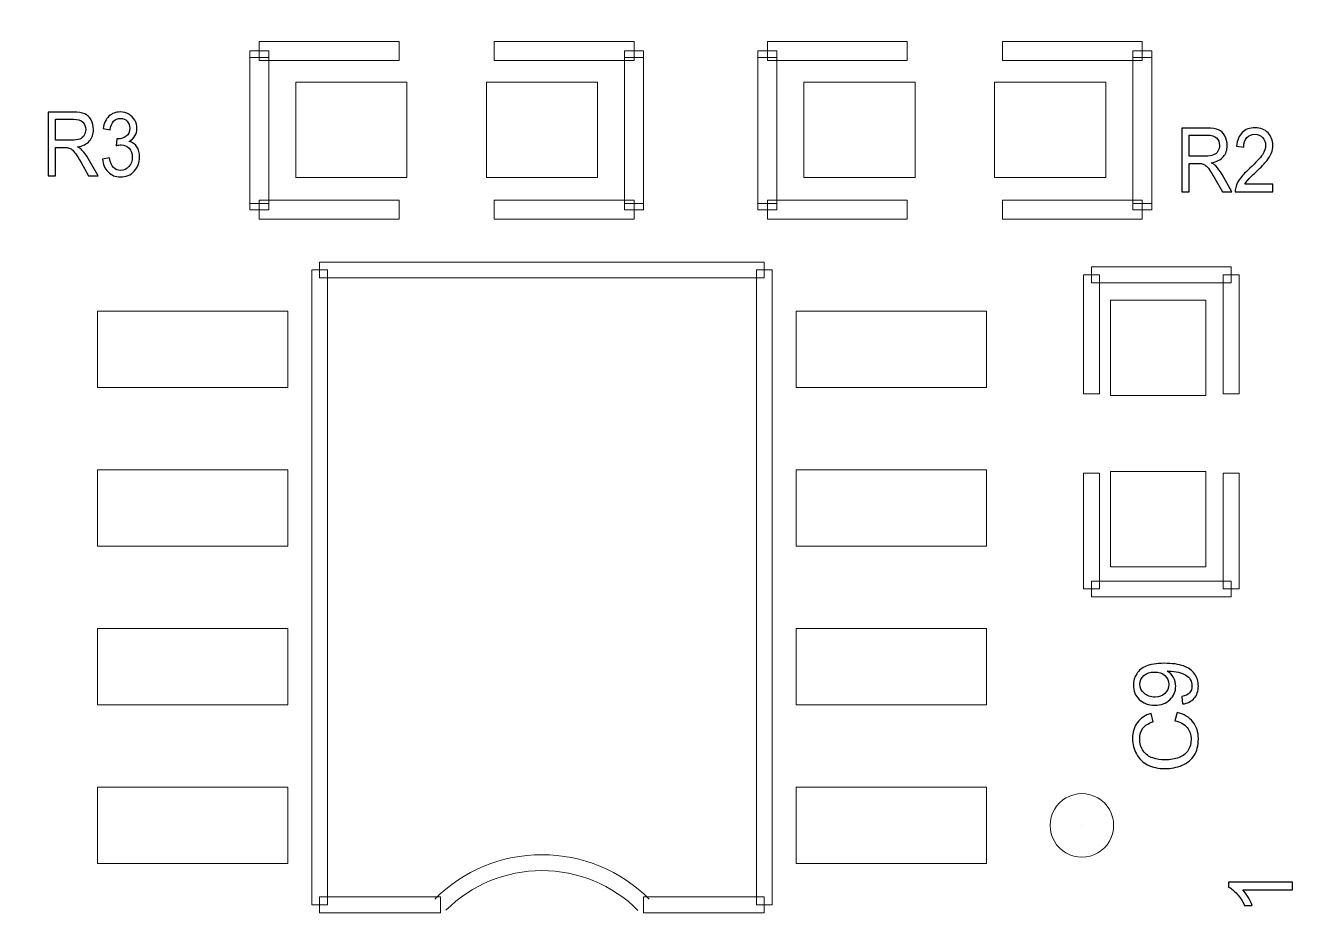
# Model space of a CAD drawing. Header units: millimetres. Extents: x -69 to 39, y -9 to 54.
# Drawn here: x -41.01 to -30.71, y 34.04 to 41.16 of the extents above; entities that cross this region are included whole.
import ezdxf

# ---------------------------------------------------------------- set-up
doc = ezdxf.new("R2010")
doc.units = ezdxf.units.MM
doc.header["$MEASUREMENT"] = 0
for name, color, linetype in [('BG_OUTLINE', 7, 'Continuous'), ('PG_SILKSCREEN_TOP', 7, 'Continuous'), ('PIN_TOP', 7, 'Continuous'), ('RD_SILKSCREEN_TOP', 7, 'Continuous')]:
    doc.layers.add(name, color=color, linetype=linetype)

msp = doc.modelspace()

# ---------------------------------------------------------------- linework, layer by layer
at = {"layer": 'BG_OUTLINE', "color": 176, "lineweight": 9}
msp.add_open_spline([(22.1252, -9.4051), (22.1252, -9.4051), (-56.3279, -9.4051), (-56.3279, -9.4051), (-56.3279, -9.4051), (-56.3279, -9.4051), (-56.3279, 41.6488), (-56.3279, 41.6488), (-56.3279, 41.6488), (-56.3279, 41.6488), (22.3259, 41.6488), (22.3259, 41.6488), (22.3259, 41.6488), (22.9318, 41.6492), (23.513, 41.4088), (23.9418, 40.9807), (23.9418, 40.9807), (24.3705, 40.5525), (24.6115, 39.9687), (24.6119, 39.3628), (24.6119, 39.3628), (24.6119, 39.3628), (24.6119, -7.1191), (24.6119, -7.1191), (24.6119, -7.1191), (24.6123, -7.725), (24.372, -8.3063), (23.9438, -8.735), (23.9438, -8.735), (23.5156, -9.1637), (22.9318, -9.4047), (22.3259, -9.4051), (22.3259, -9.4051), (22.3259, -9.4051), (22.1252, -9.4051), (22.1252, -9.4051)], degree=3, knots=[0, 0, 0, 0, 0.1111111, 0.1111111, 0.1111111, 0.1111111, 0.2222222, 0.2222222, 0.2222222, 0.2222222, 0.3333333, 0.3333333, 0.3333333, 0.3333333, 0.4444444, 0.4444444, 0.4444444, 0.4444444, 0.5555556, 0.5555556, 0.5555556, 0.5555556, 0.6666667, 0.6666667, 0.6666667, 0.6666667, 0.7777778, 0.7777778, 0.7777778, 0.7777778, 0.8888889, 0.8888889, 0.8888889, 0.8888889, 1, 1, 1, 1], dxfattribs=at)
at = {"layer": 'PG_SILKSCREEN_TOP', "lineweight": 9}
for points, knots in [([(-39.142, 40.8842), (-39.142, 40.8842), (-39.142, 41.0366), (-39.142, 41.0366), (-39.142, 41.0366), (-39.142, 41.0366), (-38.0244, 41.0366), (-38.0244, 41.0366), (-38.0244, 41.0366), (-38.0244, 41.0366), (-38.0244, 40.8842), (-38.0244, 40.8842), (-38.0244, 40.8842), (-38.0244, 40.8842), (-39.142, 40.8842), (-39.142, 40.8842)], [0, 0, 0, 0, 0.25, 0.25, 0.25, 0.25, 0.5, 0.5, 0.5, 0.5, 0.75, 0.75, 0.75, 0.75, 1, 1, 1, 1]), ([(-36.1448, 41.0366), (-36.1448, 41.0366), (-36.1448, 40.8842), (-36.1448, 40.8842), (-36.1448, 40.8842), (-36.1448, 40.8842), (-37.2624, 40.8842), (-37.2624, 40.8842), (-37.2624, 40.8842), (-37.2624, 40.8842), (-37.2624, 41.0366), (-37.2624, 41.0366), (-37.2624, 41.0366), (-37.2624, 41.0366), (-36.1448, 41.0366), (-36.1448, 41.0366)], [0, 0, 0, 0, 0.25, 0.25, 0.25, 0.25, 0.5, 0.5, 0.5, 0.5, 0.75, 0.75, 0.75, 0.75, 1, 1, 1, 1]), ([(-35.078, 40.8842), (-35.078, 40.8842), (-35.078, 41.0366), (-35.078, 41.0366), (-35.078, 41.0366), (-35.078, 41.0366), (-33.9604, 41.0366), (-33.9604, 41.0366), (-33.9604, 41.0366), (-33.9604, 41.0366), (-33.9604, 40.8842), (-33.9604, 40.8842), (-33.9604, 40.8842), (-33.9604, 40.8842), (-35.078, 40.8842), (-35.078, 40.8842)], [0, 0, 0, 0, 0.25, 0.25, 0.25, 0.25, 0.5, 0.5, 0.5, 0.5, 0.75, 0.75, 0.75, 0.75, 1, 1, 1, 1]), ([(-32.0808, 41.0366), (-32.0808, 41.0366), (-32.0808, 40.8842), (-32.0808, 40.8842), (-32.0808, 40.8842), (-32.0808, 40.8842), (-33.1984, 40.8842), (-33.1984, 40.8842), (-33.1984, 40.8842), (-33.1984, 40.8842), (-33.1984, 41.0366), (-33.1984, 41.0366), (-33.1984, 41.0366), (-33.1984, 41.0366), (-32.0808, 41.0366), (-32.0808, 41.0366)], [0, 0, 0, 0, 0.25, 0.25, 0.25, 0.25, 0.5, 0.5, 0.5, 0.5, 0.75, 0.75, 0.75, 0.75, 1, 1, 1, 1]), ([(-39.0658, 40.9096), (-39.0658, 40.9096), (-39.2182, 40.9096), (-39.2182, 40.9096), (-39.2182, 40.9096), (-39.2182, 40.9096), (-39.2182, 40.9604), (-39.2182, 40.9604), (-39.2182, 40.9604), (-39.2182, 40.9604), (-39.0658, 40.9604), (-39.0658, 40.9604), (-39.0658, 40.9604), (-39.0658, 40.9604), (-39.0658, 40.9096), (-39.0658, 40.9096)], [0, 0, 0, 0, 0.25, 0.25, 0.25, 0.25, 0.5, 0.5, 0.5, 0.5, 0.75, 0.75, 0.75, 0.75, 1, 1, 1, 1]), ([(-39.0658, 39.7412), (-39.0658, 39.7412), (-39.2182, 39.7412), (-39.2182, 39.7412), (-39.2182, 39.7412), (-39.2182, 39.7412), (-39.2182, 40.9096), (-39.2182, 40.9096), (-39.2182, 40.9096), (-39.2182, 40.9096), (-39.0658, 40.9096), (-39.0658, 40.9096), (-39.0658, 40.9096), (-39.0658, 40.9096), (-39.0658, 39.7412), (-39.0658, 39.7412)], [0, 0, 0, 0, 0.25, 0.25, 0.25, 0.25, 0.5, 0.5, 0.5, 0.5, 0.75, 0.75, 0.75, 0.75, 1, 1, 1, 1]), ([(-36.0686, 40.9096), (-36.0686, 40.9096), (-36.221, 40.9096), (-36.221, 40.9096), (-36.221, 40.9096), (-36.221, 40.9096), (-36.221, 40.9604), (-36.221, 40.9604), (-36.221, 40.9604), (-36.221, 40.9604), (-36.0686, 40.9604), (-36.0686, 40.9604), (-36.0686, 40.9604), (-36.0686, 40.9604), (-36.0686, 40.9096), (-36.0686, 40.9096)], [0, 0, 0, 0, 0.25, 0.25, 0.25, 0.25, 0.5, 0.5, 0.5, 0.5, 0.75, 0.75, 0.75, 0.75, 1, 1, 1, 1]), ([(-36.0686, 39.7412), (-36.0686, 39.7412), (-36.221, 39.7412), (-36.221, 39.7412), (-36.221, 39.7412), (-36.221, 39.7412), (-36.221, 40.9096), (-36.221, 40.9096), (-36.221, 40.9096), (-36.221, 40.9096), (-36.0686, 40.9096), (-36.0686, 40.9096), (-36.0686, 40.9096), (-36.0686, 40.9096), (-36.0686, 39.7412), (-36.0686, 39.7412)], [0, 0, 0, 0, 0.25, 0.25, 0.25, 0.25, 0.5, 0.5, 0.5, 0.5, 0.75, 0.75, 0.75, 0.75, 1, 1, 1, 1]), ([(-35.0018, 40.9096), (-35.0018, 40.9096), (-35.1542, 40.9096), (-35.1542, 40.9096), (-35.1542, 40.9096), (-35.1542, 40.9096), (-35.1542, 40.9604), (-35.1542, 40.9604), (-35.1542, 40.9604), (-35.1542, 40.9604), (-35.0018, 40.9604), (-35.0018, 40.9604), (-35.0018, 40.9604), (-35.0018, 40.9604), (-35.0018, 40.9096), (-35.0018, 40.9096)], [0, 0, 0, 0, 0.25, 0.25, 0.25, 0.25, 0.5, 0.5, 0.5, 0.5, 0.75, 0.75, 0.75, 0.75, 1, 1, 1, 1]), ([(-35.0018, 39.7412), (-35.0018, 39.7412), (-35.1542, 39.7412), (-35.1542, 39.7412), (-35.1542, 39.7412), (-35.1542, 39.7412), (-35.1542, 40.9096), (-35.1542, 40.9096), (-35.1542, 40.9096), (-35.1542, 40.9096), (-35.0018, 40.9096), (-35.0018, 40.9096), (-35.0018, 40.9096), (-35.0018, 40.9096), (-35.0018, 39.7412), (-35.0018, 39.7412)], [0, 0, 0, 0, 0.25, 0.25, 0.25, 0.25, 0.5, 0.5, 0.5, 0.5, 0.75, 0.75, 0.75, 0.75, 1, 1, 1, 1]), ([(-32.0046, 40.9096), (-32.0046, 40.9096), (-32.157, 40.9096), (-32.157, 40.9096), (-32.157, 40.9096), (-32.157, 40.9096), (-32.157, 40.9604), (-32.157, 40.9604), (-32.157, 40.9604), (-32.157, 40.9604), (-32.0046, 40.9604), (-32.0046, 40.9604), (-32.0046, 40.9604), (-32.0046, 40.9604), (-32.0046, 40.9096), (-32.0046, 40.9096)], [0, 0, 0, 0, 0.25, 0.25, 0.25, 0.25, 0.5, 0.5, 0.5, 0.5, 0.75, 0.75, 0.75, 0.75, 1, 1, 1, 1]), ([(-32.0046, 39.7412), (-32.0046, 39.7412), (-32.157, 39.7412), (-32.157, 39.7412), (-32.157, 39.7412), (-32.157, 39.7412), (-32.157, 40.9096), (-32.157, 40.9096), (-32.157, 40.9096), (-32.157, 40.9096), (-32.0046, 40.9096), (-32.0046, 40.9096), (-32.0046, 40.9096), (-32.0046, 40.9096), (-32.0046, 39.7412), (-32.0046, 39.7412)], [0, 0, 0, 0, 0.25, 0.25, 0.25, 0.25, 0.5, 0.5, 0.5, 0.5, 0.75, 0.75, 0.75, 0.75, 1, 1, 1, 1]), ([(-38.0244, 39.7666), (-38.0244, 39.7666), (-38.0244, 39.6142), (-38.0244, 39.6142), (-38.0244, 39.6142), (-38.0244, 39.6142), (-39.142, 39.6142), (-39.142, 39.6142), (-39.142, 39.6142), (-39.142, 39.6142), (-39.142, 39.7666), (-39.142, 39.7666), (-39.142, 39.7666), (-39.142, 39.7666), (-38.0244, 39.7666), (-38.0244, 39.7666)], [0, 0, 0, 0, 0.25, 0.25, 0.25, 0.25, 0.5, 0.5, 0.5, 0.5, 0.75, 0.75, 0.75, 0.75, 1, 1, 1, 1]), ([(-37.2624, 39.6142), (-37.2624, 39.6142), (-37.2624, 39.7666), (-37.2624, 39.7666), (-37.2624, 39.7666), (-37.2624, 39.7666), (-36.1448, 39.7666), (-36.1448, 39.7666), (-36.1448, 39.7666), (-36.1448, 39.7666), (-36.1448, 39.6142), (-36.1448, 39.6142), (-36.1448, 39.6142), (-36.1448, 39.6142), (-37.2624, 39.6142), (-37.2624, 39.6142)], [0, 0, 0, 0, 0.25, 0.25, 0.25, 0.25, 0.5, 0.5, 0.5, 0.5, 0.75, 0.75, 0.75, 0.75, 1, 1, 1, 1]), ([(-33.9604, 39.7666), (-33.9604, 39.7666), (-33.9604, 39.6142), (-33.9604, 39.6142), (-33.9604, 39.6142), (-33.9604, 39.6142), (-35.078, 39.6142), (-35.078, 39.6142), (-35.078, 39.6142), (-35.078, 39.6142), (-35.078, 39.7666), (-35.078, 39.7666), (-35.078, 39.7666), (-35.078, 39.7666), (-33.9604, 39.7666), (-33.9604, 39.7666)], [0, 0, 0, 0, 0.25, 0.25, 0.25, 0.25, 0.5, 0.5, 0.5, 0.5, 0.75, 0.75, 0.75, 0.75, 1, 1, 1, 1]), ([(-33.1984, 39.6142), (-33.1984, 39.6142), (-33.1984, 39.7666), (-33.1984, 39.7666), (-33.1984, 39.7666), (-33.1984, 39.7666), (-32.0808, 39.7666), (-32.0808, 39.7666), (-32.0808, 39.7666), (-32.0808, 39.7666), (-32.0808, 39.6142), (-32.0808, 39.6142), (-32.0808, 39.6142), (-32.0808, 39.6142), (-33.1984, 39.6142), (-33.1984, 39.6142)], [0, 0, 0, 0, 0.25, 0.25, 0.25, 0.25, 0.5, 0.5, 0.5, 0.5, 0.75, 0.75, 0.75, 0.75, 1, 1, 1, 1]), ([(-39.0658, 39.6904), (-39.0658, 39.6904), (-39.2182, 39.6904), (-39.2182, 39.6904), (-39.2182, 39.6904), (-39.2182, 39.6904), (-39.2182, 39.7412), (-39.2182, 39.7412), (-39.2182, 39.7412), (-39.2182, 39.7412), (-39.0658, 39.7412), (-39.0658, 39.7412), (-39.0658, 39.7412), (-39.0658, 39.7412), (-39.0658, 39.6904), (-39.0658, 39.6904)], [0, 0, 0, 0, 0.25, 0.25, 0.25, 0.25, 0.5, 0.5, 0.5, 0.5, 0.75, 0.75, 0.75, 0.75, 1, 1, 1, 1]), ([(-36.0686, 39.6904), (-36.0686, 39.6904), (-36.221, 39.6904), (-36.221, 39.6904), (-36.221, 39.6904), (-36.221, 39.6904), (-36.221, 39.7412), (-36.221, 39.7412), (-36.221, 39.7412), (-36.221, 39.7412), (-36.0686, 39.7412), (-36.0686, 39.7412), (-36.0686, 39.7412), (-36.0686, 39.7412), (-36.0686, 39.6904), (-36.0686, 39.6904)], [0, 0, 0, 0, 0.25, 0.25, 0.25, 0.25, 0.5, 0.5, 0.5, 0.5, 0.75, 0.75, 0.75, 0.75, 1, 1, 1, 1]), ([(-35.0018, 39.6904), (-35.0018, 39.6904), (-35.1542, 39.6904), (-35.1542, 39.6904), (-35.1542, 39.6904), (-35.1542, 39.6904), (-35.1542, 39.7412), (-35.1542, 39.7412), (-35.1542, 39.7412), (-35.1542, 39.7412), (-35.0018, 39.7412), (-35.0018, 39.7412), (-35.0018, 39.7412), (-35.0018, 39.7412), (-35.0018, 39.6904), (-35.0018, 39.6904)], [0, 0, 0, 0, 0.25, 0.25, 0.25, 0.25, 0.5, 0.5, 0.5, 0.5, 0.75, 0.75, 0.75, 0.75, 1, 1, 1, 1]), ([(-32.0046, 39.6904), (-32.0046, 39.6904), (-32.157, 39.6904), (-32.157, 39.6904), (-32.157, 39.6904), (-32.157, 39.6904), (-32.157, 39.7412), (-32.157, 39.7412), (-32.157, 39.7412), (-32.157, 39.7412), (-32.0046, 39.7412), (-32.0046, 39.7412), (-32.0046, 39.7412), (-32.0046, 39.7412), (-32.0046, 39.6904), (-32.0046, 39.6904)], [0, 0, 0, 0, 0.25, 0.25, 0.25, 0.25, 0.5, 0.5, 0.5, 0.5, 0.75, 0.75, 0.75, 0.75, 1, 1, 1, 1]), ([(-38.6594, 39.1443), (-38.6594, 39.1443), (-38.6594, 39.2713), (-38.6594, 39.2713), (-38.6594, 39.2713), (-38.6594, 39.2713), (-35.1034, 39.2713), (-35.1034, 39.2713), (-35.1034, 39.2713), (-35.1034, 39.2713), (-35.1034, 39.1443), (-35.1034, 39.1443), (-35.1034, 39.1443), (-35.1034, 39.1443), (-38.6594, 39.1443), (-38.6594, 39.1443)], [0, 0, 0, 0, 0.25, 0.25, 0.25, 0.25, 0.5, 0.5, 0.5, 0.5, 0.75, 0.75, 0.75, 0.75, 1, 1, 1, 1]), ([(-32.4872, 39.1062), (-32.4872, 39.1062), (-32.4872, 39.2332), (-32.4872, 39.2332), (-32.4872, 39.2332), (-32.4872, 39.2332), (-31.3696, 39.2332), (-31.3696, 39.2332), (-31.3696, 39.2332), (-31.3696, 39.2332), (-31.3696, 39.1062), (-31.3696, 39.1062), (-31.3696, 39.1062), (-31.3696, 39.1062), (-32.4872, 39.1062), (-32.4872, 39.1062)], [0, 0, 0, 0, 0.25, 0.25, 0.25, 0.25, 0.5, 0.5, 0.5, 0.5, 0.75, 0.75, 0.75, 0.75, 1, 1, 1, 1]), ([(-38.5959, 34.1278), (-38.5959, 34.1278), (-38.7229, 34.1278), (-38.7229, 34.1278), (-38.7229, 34.1278), (-38.7229, 34.1278), (-38.7229, 39.2078), (-38.7229, 39.2078), (-38.7229, 39.2078), (-38.7229, 39.2078), (-38.5959, 39.2078), (-38.5959, 39.2078), (-38.5959, 39.2078), (-38.5959, 39.2078), (-38.5959, 34.1278), (-38.5959, 34.1278)], [0, 0, 0, 0, 0.25, 0.25, 0.25, 0.25, 0.5, 0.5, 0.5, 0.5, 0.75, 0.75, 0.75, 0.75, 1, 1, 1, 1]), ([(-35.1669, 39.2078), (-35.1669, 39.2078), (-35.0399, 39.2078), (-35.0399, 39.2078), (-35.0399, 39.2078), (-35.0399, 39.2078), (-35.0399, 34.1278), (-35.0399, 34.1278), (-35.0399, 34.1278), (-35.0399, 34.1278), (-35.1669, 34.1278), (-35.1669, 34.1278), (-35.1669, 34.1278), (-35.1669, 34.1278), (-35.1669, 39.2078), (-35.1669, 39.2078)], [0, 0, 0, 0, 0.25, 0.25, 0.25, 0.25, 0.5, 0.5, 0.5, 0.5, 0.75, 0.75, 0.75, 0.75, 1, 1, 1, 1]), ([(-32.4237, 38.2172), (-32.4237, 38.2172), (-32.5507, 38.2172), (-32.5507, 38.2172), (-32.5507, 38.2172), (-32.5507, 38.2172), (-32.5507, 39.1697), (-32.5507, 39.1697), (-32.5507, 39.1697), (-32.5507, 39.1697), (-32.4237, 39.1697), (-32.4237, 39.1697), (-32.4237, 39.1697), (-32.4237, 39.1697), (-32.4237, 38.2172), (-32.4237, 38.2172)], [0, 0, 0, 0, 0.25, 0.25, 0.25, 0.25, 0.5, 0.5, 0.5, 0.5, 0.75, 0.75, 0.75, 0.75, 1, 1, 1, 1]), ([(-31.4331, 39.1697), (-31.4331, 39.1697), (-31.3061, 39.1697), (-31.3061, 39.1697), (-31.3061, 39.1697), (-31.3061, 39.1697), (-31.3061, 38.2172), (-31.3061, 38.2172), (-31.3061, 38.2172), (-31.3061, 38.2172), (-31.4331, 38.2172), (-31.4331, 38.2172), (-31.4331, 38.2172), (-31.4331, 38.2172), (-31.4331, 39.1697), (-31.4331, 39.1697)], [0, 0, 0, 0, 0.25, 0.25, 0.25, 0.25, 0.5, 0.5, 0.5, 0.5, 0.75, 0.75, 0.75, 0.75, 1, 1, 1, 1]), ([(-32.5507, 37.5822), (-32.5507, 37.5822), (-32.4237, 37.5822), (-32.4237, 37.5822), (-32.4237, 37.5822), (-32.4237, 37.5822), (-32.4237, 36.6551), (-32.4237, 36.6551), (-32.4237, 36.6551), (-32.4237, 36.6551), (-32.5507, 36.6551), (-32.5507, 36.6551), (-32.5507, 36.6551), (-32.5507, 36.6551), (-32.5507, 37.5822), (-32.5507, 37.5822)], [0, 0, 0, 0, 0.25, 0.25, 0.25, 0.25, 0.5, 0.5, 0.5, 0.5, 0.75, 0.75, 0.75, 0.75, 1, 1, 1, 1]), ([(-31.3061, 36.6551), (-31.3061, 36.6551), (-31.4331, 36.6551), (-31.4331, 36.6551), (-31.4331, 36.6551), (-31.4331, 36.6551), (-31.4331, 37.5822), (-31.4331, 37.5822), (-31.4331, 37.5822), (-31.4331, 37.5822), (-31.3061, 37.5822), (-31.3061, 37.5822), (-31.3061, 37.5822), (-31.3061, 37.5822), (-31.3061, 36.6551), (-31.3061, 36.6551)], [0, 0, 0, 0, 0.25, 0.25, 0.25, 0.25, 0.5, 0.5, 0.5, 0.5, 0.75, 0.75, 0.75, 0.75, 1, 1, 1, 1]), ([(-32.4872, 36.5916), (-32.4872, 36.5916), (-32.4872, 36.7186), (-32.4872, 36.7186), (-32.4872, 36.7186), (-32.4872, 36.7186), (-31.3696, 36.7186), (-31.3696, 36.7186), (-31.3696, 36.7186), (-31.3696, 36.7186), (-31.3696, 36.5916), (-31.3696, 36.5916), (-31.3696, 36.5916), (-31.3696, 36.5916), (-32.4872, 36.5916), (-32.4872, 36.5916)], [0, 0, 0, 0, 0.25, 0.25, 0.25, 0.25, 0.5, 0.5, 0.5, 0.5, 0.75, 0.75, 0.75, 0.75, 1, 1, 1, 1]), ([(-32.8174, 34.7628), (-32.8174, 34.8536), (-32.769, 34.9374), (-32.6904, 34.9828), (-32.6904, 34.9828), (-32.6118, 35.0282), (-32.515, 35.0282), (-32.4364, 34.9828), (-32.4364, 34.9828), (-32.3578, 34.9374), (-32.3094, 34.8536), (-32.3094, 34.7628)], [0, 0, 0, 0, 0.3333333, 0.3333333, 0.3333333, 0.3333333, 0.6666667, 0.6666667, 0.6666667, 0.6666667, 1, 1, 1, 1]), ([(-32.3094, 34.7628), (-32.3094, 34.6721), (-32.3578, 34.5882), (-32.4364, 34.5429), (-32.4364, 34.5429), (-32.515, 34.4975), (-32.6118, 34.4975), (-32.6904, 34.5429), (-32.6904, 34.5429), (-32.769, 34.5882), (-32.8174, 34.6721), (-32.8174, 34.7628)], [0, 0, 0, 0, 0.3333333, 0.3333333, 0.3333333, 0.3333333, 0.6666667, 0.6666667, 0.6666667, 0.6666667, 1, 1, 1, 1]), ([(-32.5634, 34.7628), (-32.5634, 34.7628), (-32.5634, 34.7628), (-32.5634, 34.7628), (-32.5634, 34.7628), (-32.5634, 34.7628), (-32.5634, 34.7628), (-32.5634, 34.7628), (-32.5634, 34.7628), (-32.5634, 34.7628), (-32.5634, 34.7628), (-32.5634, 34.7628)], [0, 0, 0, 0, 0.3333333, 0.3333333, 0.3333333, 0.3333333, 0.6666667, 0.6666667, 0.6666667, 0.6666667, 1, 1, 1, 1]), ([(-32.5634, 34.7628), (-32.5634, 34.7628), (-32.5634, 34.7628), (-32.5634, 34.7628), (-32.5634, 34.7628), (-32.5634, 34.7628), (-32.5634, 34.7628), (-32.5634, 34.7628), (-32.5634, 34.7628), (-32.5634, 34.7628), (-32.5634, 34.7628), (-32.5634, 34.7628)], [0, 0, 0, 0, 0.3333333, 0.3333333, 0.3333333, 0.3333333, 0.6666667, 0.6666667, 0.6666667, 0.6666667, 1, 1, 1, 1]), ([(-37.7391, 34.1727), (-37.5119, 34.4002), (-37.2037, 34.5281), (-36.8822, 34.5283), (-36.8822, 34.5283), (-36.5607, 34.5285), (-36.2512, 34.3999), (-36.0237, 34.1728)], [0, 0, 0, 0, 0.5, 0.5, 0.5, 0.5, 1, 1, 1, 1]), ([(-36.1135, 34.0829), (-36.3174, 34.2866), (-36.5938, 34.4009), (-36.882, 34.4007), (-36.882, 34.4007), (-37.1702, 34.4006), (-37.4456, 34.2869), (-37.6493, 34.083)], [0, 0, 0, 0, 0.5, 0.5, 0.5, 0.5, 1, 1, 1, 1]), ([(-37.6942, 34.1913), (-37.6942, 34.1913), (-37.6942, 34.0643), (-37.6942, 34.0643), (-37.6942, 34.0643), (-37.6942, 34.0643), (-38.6594, 34.0643), (-38.6594, 34.0643), (-38.6594, 34.0643), (-38.6594, 34.0643), (-38.6594, 34.1913), (-38.6594, 34.1913), (-38.6594, 34.1913), (-38.6594, 34.1913), (-37.6942, 34.1913), (-37.6942, 34.1913)], [0, 0, 0, 0, 0.25, 0.25, 0.25, 0.25, 0.5, 0.5, 0.5, 0.5, 0.75, 0.75, 0.75, 0.75, 1, 1, 1, 1]), ([(-35.1034, 34.1913), (-35.1034, 34.1913), (-35.1034, 34.0643), (-35.1034, 34.0643), (-35.1034, 34.0643), (-35.1034, 34.0643), (-36.0686, 34.0643), (-36.0686, 34.0643), (-36.0686, 34.0643), (-36.0686, 34.0643), (-36.0686, 34.1913), (-36.0686, 34.1913), (-36.0686, 34.1913), (-36.0686, 34.1913), (-35.1034, 34.1913), (-35.1034, 34.1913)], [0, 0, 0, 0, 0.25, 0.25, 0.25, 0.25, 0.5, 0.5, 0.5, 0.5, 0.75, 0.75, 0.75, 0.75, 1, 1, 1, 1])]:
    msp.add_open_spline(points, degree=3, knots=knots, dxfattribs=at)
at = {"layer": 'PIN_TOP', "color": 8, "lineweight": 9}
for points in [[(-38.8499, 39.948), (-38.8499, 39.948), (-38.8499, 40.71), (-38.8499, 40.71), (-38.8499, 40.71), (-38.8499, 40.71), (-37.9609, 40.71), (-37.9609, 40.71), (-37.9609, 40.71), (-37.9609, 40.71), (-37.9609, 39.948), (-37.9609, 39.948), (-37.9609, 39.948), (-37.9609, 39.948), (-38.8499, 39.948), (-38.8499, 39.948)], [(-37.3259, 39.948), (-37.3259, 39.948), (-37.3259, 40.71), (-37.3259, 40.71), (-37.3259, 40.71), (-37.3259, 40.71), (-36.4369, 40.71), (-36.4369, 40.71), (-36.4369, 40.71), (-36.4369, 40.71), (-36.4369, 39.948), (-36.4369, 39.948), (-36.4369, 39.948), (-36.4369, 39.948), (-37.3259, 39.948), (-37.3259, 39.948)], [(-34.7859, 39.948), (-34.7859, 39.948), (-34.7859, 40.71), (-34.7859, 40.71), (-34.7859, 40.71), (-34.7859, 40.71), (-33.8969, 40.71), (-33.8969, 40.71), (-33.8969, 40.71), (-33.8969, 40.71), (-33.8969, 39.948), (-33.8969, 39.948), (-33.8969, 39.948), (-33.8969, 39.948), (-34.7859, 39.948), (-34.7859, 39.948)], [(-33.2619, 39.948), (-33.2619, 39.948), (-33.2619, 40.71), (-33.2619, 40.71), (-33.2619, 40.71), (-33.2619, 40.71), (-32.3729, 40.71), (-32.3729, 40.71), (-32.3729, 40.71), (-32.3729, 40.71), (-32.3729, 39.948), (-32.3729, 39.948), (-32.3729, 39.948), (-32.3729, 39.948), (-33.2619, 39.948), (-33.2619, 39.948)], [(-31.5728, 38.2045), (-31.5728, 38.2045), (-32.3348, 38.2045), (-32.3348, 38.2045), (-32.3348, 38.2045), (-32.3348, 38.2045), (-32.3348, 38.9665), (-32.3348, 38.9665), (-32.3348, 38.9665), (-32.3348, 38.9665), (-31.5728, 38.9665), (-31.5728, 38.9665), (-31.5728, 38.9665), (-31.5728, 38.9665), (-31.5728, 38.2045), (-31.5728, 38.2045)], [(-38.9134, 38.8776), (-38.9134, 38.8776), (-38.9134, 38.268), (-38.9134, 38.268), (-38.9134, 38.268), (-38.9134, 38.268), (-40.4374, 38.268), (-40.4374, 38.268), (-40.4374, 38.268), (-40.4374, 38.268), (-40.4374, 38.8776), (-40.4374, 38.8776), (-40.4374, 38.8776), (-40.4374, 38.8776), (-38.9134, 38.8776), (-38.9134, 38.8776)], [(-33.3254, 38.8776), (-33.3254, 38.8776), (-33.3254, 38.268), (-33.3254, 38.268), (-33.3254, 38.268), (-33.3254, 38.268), (-34.8494, 38.268), (-34.8494, 38.268), (-34.8494, 38.268), (-34.8494, 38.268), (-34.8494, 38.8776), (-34.8494, 38.8776), (-34.8494, 38.8776), (-34.8494, 38.8776), (-33.3254, 38.8776), (-33.3254, 38.8776)], [(-38.9134, 37.6076), (-38.9134, 37.6076), (-38.9134, 36.998), (-38.9134, 36.998), (-38.9134, 36.998), (-38.9134, 36.998), (-40.4374, 36.998), (-40.4374, 36.998), (-40.4374, 36.998), (-40.4374, 36.998), (-40.4374, 37.6076), (-40.4374, 37.6076), (-40.4374, 37.6076), (-40.4374, 37.6076), (-38.9134, 37.6076), (-38.9134, 37.6076)], [(-33.3254, 37.6076), (-33.3254, 37.6076), (-33.3254, 36.998), (-33.3254, 36.998), (-33.3254, 36.998), (-33.3254, 36.998), (-34.8494, 36.998), (-34.8494, 36.998), (-34.8494, 36.998), (-34.8494, 36.998), (-34.8494, 37.6076), (-34.8494, 37.6076), (-34.8494, 37.6076), (-34.8494, 37.6076), (-33.3254, 37.6076), (-33.3254, 37.6076)], [(-31.5728, 36.8329), (-31.5728, 36.8329), (-32.3348, 36.8329), (-32.3348, 36.8329), (-32.3348, 36.8329), (-32.3348, 36.8329), (-32.3348, 37.5949), (-32.3348, 37.5949), (-32.3348, 37.5949), (-32.3348, 37.5949), (-31.5728, 37.5949), (-31.5728, 37.5949), (-31.5728, 37.5949), (-31.5728, 37.5949), (-31.5728, 36.8329), (-31.5728, 36.8329)], [(-38.9134, 36.3376), (-38.9134, 36.3376), (-38.9134, 35.728), (-38.9134, 35.728), (-38.9134, 35.728), (-38.9134, 35.728), (-40.4374, 35.728), (-40.4374, 35.728), (-40.4374, 35.728), (-40.4374, 35.728), (-40.4374, 36.3376), (-40.4374, 36.3376), (-40.4374, 36.3376), (-40.4374, 36.3376), (-38.9134, 36.3376), (-38.9134, 36.3376)], [(-33.3254, 36.3376), (-33.3254, 36.3376), (-33.3254, 35.728), (-33.3254, 35.728), (-33.3254, 35.728), (-33.3254, 35.728), (-34.8494, 35.728), (-34.8494, 35.728), (-34.8494, 35.728), (-34.8494, 35.728), (-34.8494, 36.3376), (-34.8494, 36.3376), (-34.8494, 36.3376), (-34.8494, 36.3376), (-33.3254, 36.3376), (-33.3254, 36.3376)], [(-38.9134, 35.0676), (-38.9134, 35.0676), (-38.9134, 34.458), (-38.9134, 34.458), (-38.9134, 34.458), (-38.9134, 34.458), (-40.4374, 34.458), (-40.4374, 34.458), (-40.4374, 34.458), (-40.4374, 34.458), (-40.4374, 35.0676), (-40.4374, 35.0676), (-40.4374, 35.0676), (-40.4374, 35.0676), (-38.9134, 35.0676), (-38.9134, 35.0676)], [(-33.3254, 35.0676), (-33.3254, 35.0676), (-33.3254, 34.458), (-33.3254, 34.458), (-33.3254, 34.458), (-33.3254, 34.458), (-34.8494, 34.458), (-34.8494, 34.458), (-34.8494, 34.458), (-34.8494, 34.458), (-34.8494, 35.0676), (-34.8494, 35.0676), (-34.8494, 35.0676), (-34.8494, 35.0676), (-33.3254, 35.0676), (-33.3254, 35.0676)]]:
    msp.add_open_spline(points, degree=3, knots=[0, 0, 0, 0, 0.25, 0.25, 0.25, 0.25, 0.5, 0.5, 0.5, 0.5, 0.75, 0.75, 0.75, 0.75, 1, 1, 1, 1], dxfattribs=at)
at = {"layer": 'RD_SILKSCREEN_TOP', "color": 1}
for points, knots in [([(-40.832, 39.9615), (-40.832, 39.9615), (-40.832, 40.4706), (-40.832, 40.4706), (-40.832, 40.4706), (-40.832, 40.4706), (-40.6305, 40.4706), (-40.6305, 40.4706), (-40.6305, 40.4706), (-40.5899, 40.4706), (-40.5591, 40.466), (-40.5381, 40.4569), (-40.5381, 40.4569), (-40.517, 40.4477), (-40.5002, 40.4316), (-40.4874, 40.4085), (-40.4874, 40.4085), (-40.4748, 40.3853), (-40.4686, 40.3597), (-40.4686, 40.3317), (-40.4686, 40.3317), (-40.4686, 40.2955), (-40.479, 40.2652), (-40.4999, 40.2404), (-40.4999, 40.2404), (-40.5208, 40.2156), (-40.5531, 40.1999), (-40.5967, 40.1931), (-40.5967, 40.1931), (-40.5807, 40.1846), (-40.5686, 40.1762), (-40.5604, 40.1677), (-40.5604, 40.1677), (-40.5428, 40.1497), (-40.5262, 40.1271), (-40.5104, 40.1001), (-40.5104, 40.1001), (-40.5104, 40.1001), (-40.4314, 39.9615), (-40.4314, 39.9615), (-40.4314, 39.9615), (-40.4314, 39.9615), (-40.5071, 39.9615), (-40.5071, 39.9615), (-40.5071, 39.9615), (-40.5071, 39.9615), (-40.5672, 40.0675), (-40.5672, 40.0675), (-40.5672, 40.0675), (-40.5848, 40.0979), (-40.5992, 40.1214), (-40.6107, 40.1375), (-40.6107, 40.1375), (-40.622, 40.1538), (-40.6322, 40.1651), (-40.6411, 40.1715), (-40.6411, 40.1715), (-40.6501, 40.1781), (-40.6592, 40.1826), (-40.6685, 40.1852), (-40.6685, 40.1852), (-40.6754, 40.1867), (-40.6865, 40.1875), (-40.7021, 40.1875), (-40.7021, 40.1875), (-40.7021, 40.1875), (-40.7718, 40.1875), (-40.7718, 40.1875), (-40.7718, 40.1875), (-40.7718, 40.1875), (-40.7718, 39.9615), (-40.7718, 39.9615), (-40.7718, 39.9615), (-40.7718, 39.9615), (-40.832, 39.9615), (-40.832, 39.9615)], [0, 0, 0, 0, 0.0526316, 0.0526316, 0.0526316, 0.0526316, 0.1052632, 0.1052632, 0.1052632, 0.1052632, 0.1578947, 0.1578947, 0.1578947, 0.1578947, 0.2105263, 0.2105263, 0.2105263, 0.2105263, 0.2631579, 0.2631579, 0.2631579, 0.2631579, 0.3157895, 0.3157895, 0.3157895, 0.3157895, 0.3684211, 0.3684211, 0.3684211, 0.3684211, 0.4210526, 0.4210526, 0.4210526, 0.4210526, 0.4736842, 0.4736842, 0.4736842, 0.4736842, 0.5263158, 0.5263158, 0.5263158, 0.5263158, 0.5789474, 0.5789474, 0.5789474, 0.5789474, 0.6315789, 0.6315789, 0.6315789, 0.6315789, 0.6842105, 0.6842105, 0.6842105, 0.6842105, 0.7368421, 0.7368421, 0.7368421, 0.7368421, 0.7894737, 0.7894737, 0.7894737, 0.7894737, 0.8421053, 0.8421053, 0.8421053, 0.8421053, 0.8947368, 0.8947368, 0.8947368, 0.8947368, 0.9473684, 0.9473684, 0.9473684, 0.9473684, 1, 1, 1, 1]), ([(-40.3966, 40.0959), (-40.3966, 40.0959), (-40.3409, 40.1042), (-40.3409, 40.1042), (-40.3409, 40.1042), (-40.3344, 40.0688), (-40.3235, 40.0433), (-40.3081, 40.0276), (-40.3081, 40.0276), (-40.2927, 40.012), (-40.2739, 40.0042), (-40.2519, 40.0042), (-40.2519, 40.0042), (-40.2256, 40.0042), (-40.2034, 40.0144), (-40.1853, 40.0348), (-40.1853, 40.0348), (-40.1673, 40.0551), (-40.1582, 40.0804), (-40.1582, 40.1105), (-40.1582, 40.1105), (-40.1582, 40.1392), (-40.1665, 40.1629), (-40.1833, 40.1815), (-40.1833, 40.1815), (-40.2001, 40.2001), (-40.2213, 40.2095), (-40.2472, 40.2095), (-40.2472, 40.2095), (-40.2578, 40.2095), (-40.2709, 40.2071), (-40.2866, 40.2025), (-40.2866, 40.2025), (-40.2866, 40.2025), (-40.2804, 40.2574), (-40.2804, 40.2574), (-40.2804, 40.2574), (-40.2766, 40.2569), (-40.2737, 40.2566), (-40.2713, 40.2566), (-40.2713, 40.2566), (-40.2476, 40.2566), (-40.2262, 40.2636), (-40.2072, 40.2775), (-40.2072, 40.2775), (-40.1881, 40.2914), (-40.1787, 40.3128), (-40.1787, 40.3418), (-40.1787, 40.3418), (-40.1787, 40.3646), (-40.1856, 40.3837), (-40.1995, 40.3987), (-40.1995, 40.3987), (-40.2133, 40.4137), (-40.2312, 40.4213), (-40.2531, 40.4213), (-40.2531, 40.4213), (-40.2748, 40.4213), (-40.2929, 40.4136), (-40.3073, 40.3984), (-40.3073, 40.3984), (-40.3218, 40.3831), (-40.3312, 40.3601), (-40.3353, 40.3295), (-40.3353, 40.3295), (-40.3353, 40.3295), (-40.391, 40.3407), (-40.391, 40.3407), (-40.391, 40.3407), (-40.3843, 40.3826), (-40.3687, 40.4151), (-40.3446, 40.4381), (-40.3446, 40.4381), (-40.3204, 40.4611), (-40.2903, 40.4727), (-40.2543, 40.4727), (-40.2543, 40.4727), (-40.2296, 40.4727), (-40.2067, 40.4667), (-40.1858, 40.4548), (-40.1858, 40.4548), (-40.165, 40.4429), (-40.149, 40.4266), (-40.1379, 40.406), (-40.1379, 40.406), (-40.1269, 40.3854), (-40.1212, 40.3636), (-40.1212, 40.3403), (-40.1212, 40.3403), (-40.1212, 40.3184), (-40.1265, 40.2984), (-40.1371, 40.2802), (-40.1371, 40.2802), (-40.1477, 40.2622), (-40.1633, 40.2479), (-40.1839, 40.2372), (-40.1839, 40.2372), (-40.1571, 40.2303), (-40.1362, 40.2159), (-40.1212, 40.1939), (-40.1212, 40.1939), (-40.1064, 40.1721), (-40.099, 40.1448), (-40.099, 40.1119), (-40.099, 40.1119), (-40.099, 40.0675), (-40.1134, 40.0298), (-40.1424, 39.9988), (-40.1424, 39.9988), (-40.1713, 39.9679), (-40.2079, 39.9525), (-40.2521, 39.9525), (-40.2521, 39.9525), (-40.2921, 39.9525), (-40.3252, 39.9658), (-40.3515, 39.9924), (-40.3515, 39.9924), (-40.3779, 40.019), (-40.3929, 40.0535), (-40.3966, 40.0959)], [0, 0, 0, 0, 0.0333333, 0.0333333, 0.0333333, 0.0333333, 0.0666667, 0.0666667, 0.0666667, 0.0666667, 0.1, 0.1, 0.1, 0.1, 0.1333333, 0.1333333, 0.1333333, 0.1333333, 0.1666667, 0.1666667, 0.1666667, 0.1666667, 0.2, 0.2, 0.2, 0.2, 0.2333333, 0.2333333, 0.2333333, 0.2333333, 0.2666667, 0.2666667, 0.2666667, 0.2666667, 0.3, 0.3, 0.3, 0.3, 0.3333333, 0.3333333, 0.3333333, 0.3333333, 0.3666667, 0.3666667, 0.3666667, 0.3666667, 0.4, 0.4, 0.4, 0.4, 0.4333333, 0.4333333, 0.4333333, 0.4333333, 0.4666667, 0.4666667, 0.4666667, 0.4666667, 0.5, 0.5, 0.5, 0.5, 0.5333333, 0.5333333, 0.5333333, 0.5333333, 0.5666667, 0.5666667, 0.5666667, 0.5666667, 0.6, 0.6, 0.6, 0.6, 0.6333333, 0.6333333, 0.6333333, 0.6333333, 0.6666667, 0.6666667, 0.6666667, 0.6666667, 0.7, 0.7, 0.7, 0.7, 0.7333333, 0.7333333, 0.7333333, 0.7333333, 0.7666667, 0.7666667, 0.7666667, 0.7666667, 0.8, 0.8, 0.8, 0.8, 0.8333333, 0.8333333, 0.8333333, 0.8333333, 0.8666667, 0.8666667, 0.8666667, 0.8666667, 0.9, 0.9, 0.9, 0.9, 0.9333333, 0.9333333, 0.9333333, 0.9333333, 0.9666667, 0.9666667, 0.9666667, 0.9666667, 1, 1, 1, 1]), ([(-40.7718, 40.2459), (-40.7718, 40.2459), (-40.6425, 40.2459), (-40.6425, 40.2459), (-40.6425, 40.2459), (-40.6151, 40.2459), (-40.5935, 40.2491), (-40.5781, 40.2555), (-40.5781, 40.2555), (-40.5625, 40.2619), (-40.5507, 40.2721), (-40.5427, 40.286), (-40.5427, 40.286), (-40.5347, 40.3), (-40.5307, 40.3152), (-40.5307, 40.3317), (-40.5307, 40.3317), (-40.5307, 40.3557), (-40.5383, 40.3755), (-40.554, 40.3911), (-40.554, 40.3911), (-40.5696, 40.4066), (-40.5942, 40.4143), (-40.628, 40.4143), (-40.628, 40.4143), (-40.628, 40.4143), (-40.7718, 40.4143), (-40.7718, 40.4143), (-40.7718, 40.4143), (-40.7718, 40.4143), (-40.7718, 40.2459), (-40.7718, 40.2459)], [0, 0, 0, 0, 0.125, 0.125, 0.125, 0.125, 0.25, 0.25, 0.25, 0.25, 0.375, 0.375, 0.375, 0.375, 0.5, 0.5, 0.5, 0.5, 0.625, 0.625, 0.625, 0.625, 0.75, 0.75, 0.75, 0.75, 0.875, 0.875, 0.875, 0.875, 1, 1, 1, 1]), ([(-31.7642, 39.8345), (-31.7642, 39.8345), (-31.7642, 40.3436), (-31.7642, 40.3436), (-31.7642, 40.3436), (-31.7642, 40.3436), (-31.5627, 40.3436), (-31.5627, 40.3436), (-31.5627, 40.3436), (-31.5221, 40.3436), (-31.4913, 40.339), (-31.4703, 40.3299), (-31.4703, 40.3299), (-31.4492, 40.3207), (-31.4324, 40.3046), (-31.4196, 40.2815), (-31.4196, 40.2815), (-31.407, 40.2583), (-31.4008, 40.2327), (-31.4008, 40.2047), (-31.4008, 40.2047), (-31.4008, 40.1685), (-31.4112, 40.1382), (-31.4321, 40.1134), (-31.4321, 40.1134), (-31.453, 40.0886), (-31.4853, 40.0729), (-31.5289, 40.0661), (-31.5289, 40.0661), (-31.5129, 40.0576), (-31.5008, 40.0492), (-31.4926, 40.0407), (-31.4926, 40.0407), (-31.475, 40.0227), (-31.4584, 40.0001), (-31.4426, 39.9731), (-31.4426, 39.9731), (-31.4426, 39.9731), (-31.3636, 39.8345), (-31.3636, 39.8345), (-31.3636, 39.8345), (-31.3636, 39.8345), (-31.4393, 39.8345), (-31.4393, 39.8345), (-31.4393, 39.8345), (-31.4393, 39.8345), (-31.4994, 39.9405), (-31.4994, 39.9405), (-31.4994, 39.9405), (-31.517, 39.9709), (-31.5314, 39.9944), (-31.5429, 40.0105), (-31.5429, 40.0105), (-31.5542, 40.0268), (-31.5644, 40.0381), (-31.5733, 40.0445), (-31.5733, 40.0445), (-31.5823, 40.0511), (-31.5914, 40.0556), (-31.6007, 40.0582), (-31.6007, 40.0582), (-31.6076, 40.0597), (-31.6187, 40.0605), (-31.6343, 40.0605), (-31.6343, 40.0605), (-31.6343, 40.0605), (-31.704, 40.0605), (-31.704, 40.0605), (-31.704, 40.0605), (-31.704, 40.0605), (-31.704, 39.8345), (-31.704, 39.8345), (-31.704, 39.8345), (-31.704, 39.8345), (-31.7642, 39.8345), (-31.7642, 39.8345)], [0, 0, 0, 0, 0.0526316, 0.0526316, 0.0526316, 0.0526316, 0.1052632, 0.1052632, 0.1052632, 0.1052632, 0.1578947, 0.1578947, 0.1578947, 0.1578947, 0.2105263, 0.2105263, 0.2105263, 0.2105263, 0.2631579, 0.2631579, 0.2631579, 0.2631579, 0.3157895, 0.3157895, 0.3157895, 0.3157895, 0.3684211, 0.3684211, 0.3684211, 0.3684211, 0.4210526, 0.4210526, 0.4210526, 0.4210526, 0.4736842, 0.4736842, 0.4736842, 0.4736842, 0.5263158, 0.5263158, 0.5263158, 0.5263158, 0.5789474, 0.5789474, 0.5789474, 0.5789474, 0.6315789, 0.6315789, 0.6315789, 0.6315789, 0.6842105, 0.6842105, 0.6842105, 0.6842105, 0.7368421, 0.7368421, 0.7368421, 0.7368421, 0.7894737, 0.7894737, 0.7894737, 0.7894737, 0.8421053, 0.8421053, 0.8421053, 0.8421053, 0.8947368, 0.8947368, 0.8947368, 0.8947368, 0.9473684, 0.9473684, 0.9473684, 0.9473684, 1, 1, 1, 1]), ([(-31.704, 40.1189), (-31.704, 40.1189), (-31.5747, 40.1189), (-31.5747, 40.1189), (-31.5747, 40.1189), (-31.5473, 40.1189), (-31.5257, 40.1221), (-31.5103, 40.1285), (-31.5103, 40.1285), (-31.4947, 40.1349), (-31.4829, 40.1451), (-31.4749, 40.159), (-31.4749, 40.159), (-31.4669, 40.173), (-31.4629, 40.1882), (-31.4629, 40.2047), (-31.4629, 40.2047), (-31.4629, 40.2287), (-31.4705, 40.2485), (-31.4862, 40.2641), (-31.4862, 40.2641), (-31.5018, 40.2796), (-31.5264, 40.2873), (-31.5602, 40.2873), (-31.5602, 40.2873), (-31.5602, 40.2873), (-31.704, 40.2873), (-31.704, 40.2873), (-31.704, 40.2873), (-31.704, 40.2873), (-31.704, 40.1189), (-31.704, 40.1189)], [0, 0, 0, 0, 0.125, 0.125, 0.125, 0.125, 0.25, 0.25, 0.25, 0.25, 0.375, 0.375, 0.375, 0.375, 0.5, 0.5, 0.5, 0.5, 0.625, 0.625, 0.625, 0.625, 0.75, 0.75, 0.75, 0.75, 0.875, 0.875, 0.875, 0.875, 1, 1, 1, 1]), ([(-31.0358, 39.8946), (-31.0358, 39.8946), (-31.0358, 39.8345), (-31.0358, 39.8345), (-31.0358, 39.8345), (-31.0358, 39.8345), (-31.3362, 39.8345), (-31.3362, 39.8345), (-31.3362, 39.8345), (-31.3367, 39.8496), (-31.3345, 39.864), (-31.3298, 39.8779), (-31.3298, 39.8779), (-31.3222, 39.9009), (-31.3099, 39.9234), (-31.2931, 39.9457), (-31.2931, 39.9457), (-31.2761, 39.9678), (-31.2518, 39.9936), (-31.2201, 40.0227), (-31.2201, 40.0227), (-31.1706, 40.0681), (-31.1372, 40.104), (-31.1198, 40.1306), (-31.1198, 40.1306), (-31.1025, 40.157), (-31.0938, 40.1822), (-31.0938, 40.2057), (-31.0938, 40.2057), (-31.0938, 40.2305), (-31.1018, 40.2514), (-31.1175, 40.2685), (-31.1175, 40.2685), (-31.1334, 40.2854), (-31.154, 40.2939), (-31.1794, 40.2939), (-31.1794, 40.2939), (-31.2063, 40.2939), (-31.2277, 40.2849), (-31.2438, 40.2668), (-31.2438, 40.2668), (-31.2601, 40.2488), (-31.2682, 40.2238), (-31.2684, 40.1919), (-31.2684, 40.1919), (-31.2684, 40.1919), (-31.3258, 40.1984), (-31.3258, 40.1984), (-31.3258, 40.1984), (-31.3218, 40.2464), (-31.307, 40.2829), (-31.2814, 40.308), (-31.2814, 40.308), (-31.2558, 40.3332), (-31.2213, 40.3457), (-31.1781, 40.3457), (-31.1781, 40.3457), (-31.1345, 40.3457), (-31.1001, 40.3321), (-31.0746, 40.3051), (-31.0746, 40.3051), (-31.0491, 40.2779), (-31.0364, 40.2444), (-31.0364, 40.2043), (-31.0364, 40.2043), (-31.0364, 40.1839), (-31.0401, 40.1639), (-31.0476, 40.1442), (-31.0476, 40.1442), (-31.0551, 40.1246), (-31.0675, 40.1038), (-31.0847, 40.0821), (-31.0847, 40.0821), (-31.1019, 40.0603), (-31.1306, 40.0304), (-31.1707, 39.9925), (-31.1707, 39.9925), (-31.2042, 39.961), (-31.2257, 39.9396), (-31.2351, 39.9284), (-31.2351, 39.9284), (-31.2447, 39.9172), (-31.2526, 39.906), (-31.2588, 39.8946), (-31.2588, 39.8946), (-31.2588, 39.8946), (-31.0358, 39.8946), (-31.0358, 39.8946)], [0, 0, 0, 0, 0.0454545, 0.0454545, 0.0454545, 0.0454545, 0.0909091, 0.0909091, 0.0909091, 0.0909091, 0.1363636, 0.1363636, 0.1363636, 0.1363636, 0.1818182, 0.1818182, 0.1818182, 0.1818182, 0.2272727, 0.2272727, 0.2272727, 0.2272727, 0.2727273, 0.2727273, 0.2727273, 0.2727273, 0.3181818, 0.3181818, 0.3181818, 0.3181818, 0.3636364, 0.3636364, 0.3636364, 0.3636364, 0.4090909, 0.4090909, 0.4090909, 0.4090909, 0.4545455, 0.4545455, 0.4545455, 0.4545455, 0.5, 0.5, 0.5, 0.5, 0.5454545, 0.5454545, 0.5454545, 0.5454545, 0.5909091, 0.5909091, 0.5909091, 0.5909091, 0.6363636, 0.6363636, 0.6363636, 0.6363636, 0.6818182, 0.6818182, 0.6818182, 0.6818182, 0.7272727, 0.7272727, 0.7272727, 0.7272727, 0.7727273, 0.7727273, 0.7727273, 0.7727273, 0.8181818, 0.8181818, 0.8181818, 0.8181818, 0.8636364, 0.8636364, 0.8636364, 0.8636364, 0.9090909, 0.9090909, 0.9090909, 0.9090909, 0.9545455, 0.9545455, 0.9545455, 0.9545455, 1, 1, 1, 1]), ([(-31.7581, 35.7344), (-31.7581, 35.7344), (-31.7637, 35.7945), (-31.7637, 35.7945), (-31.7637, 35.7945), (-31.7355, 35.7996), (-31.715, 35.8093), (-31.7022, 35.8236), (-31.7022, 35.8236), (-31.6895, 35.838), (-31.6831, 35.8563), (-31.6831, 35.8789), (-31.6831, 35.8789), (-31.6831, 35.8981), (-31.6875, 35.9149), (-31.6963, 35.9294), (-31.6963, 35.9294), (-31.7051, 35.9438), (-31.7169, 35.9557), (-31.7316, 35.9649), (-31.7316, 35.9649), (-31.7463, 35.9743), (-31.7662, 35.982), (-31.7911, 35.9883), (-31.7911, 35.9883), (-31.8161, 35.9944), (-31.8416, 35.9976), (-31.8675, 35.9976), (-31.8675, 35.9976), (-31.8702, 35.9976), (-31.8745, 35.9975), (-31.88, 35.9973), (-31.88, 35.9973), (-31.8602, 35.9847), (-31.8439, 35.9677), (-31.8316, 35.9461), (-31.8316, 35.9461), (-31.8191, 35.9244), (-31.813, 35.9009), (-31.813, 35.8758), (-31.813, 35.8758), (-31.813, 35.8336), (-31.8283, 35.7979), (-31.8589, 35.7688), (-31.8589, 35.7688), (-31.8894, 35.7396), (-31.9296, 35.725), (-31.9796, 35.725), (-31.9796, 35.725), (-32.0313, 35.725), (-32.0728, 35.7402), (-32.1043, 35.7707), (-32.1043, 35.7707), (-32.1359, 35.8011), (-32.1516, 35.8393), (-32.1516, 35.8852), (-32.1516, 35.8852), (-32.1516, 35.9182), (-32.1426, 35.9485), (-32.1248, 35.9759), (-32.1248, 35.9759), (-32.1071, 36.0033), (-32.0816, 36.0242), (-32.0486, 36.0384), (-32.0486, 36.0384), (-32.0157, 36.0526), (-31.9679, 36.0598), (-31.9053, 36.0598), (-31.9053, 36.0598), (-31.8404, 36.0598), (-31.7886, 36.0528), (-31.7499, 36.0387), (-31.7499, 36.0387), (-31.7114, 36.0244), (-31.6821, 36.0034), (-31.662, 35.9756), (-31.662, 35.9756), (-31.6418, 35.9476), (-31.6317, 35.915), (-31.6317, 35.8774), (-31.6317, 35.8774), (-31.6317, 35.8376), (-31.6428, 35.8051), (-31.6649, 35.7799), (-31.6649, 35.7799), (-31.687, 35.7546), (-31.718, 35.7395), (-31.7581, 35.7344)], [0, 0, 0, 0, 0.0454545, 0.0454545, 0.0454545, 0.0454545, 0.0909091, 0.0909091, 0.0909091, 0.0909091, 0.1363636, 0.1363636, 0.1363636, 0.1363636, 0.1818182, 0.1818182, 0.1818182, 0.1818182, 0.2272727, 0.2272727, 0.2272727, 0.2272727, 0.2727273, 0.2727273, 0.2727273, 0.2727273, 0.3181818, 0.3181818, 0.3181818, 0.3181818, 0.3636364, 0.3636364, 0.3636364, 0.3636364, 0.4090909, 0.4090909, 0.4090909, 0.4090909, 0.4545455, 0.4545455, 0.4545455, 0.4545455, 0.5, 0.5, 0.5, 0.5, 0.5454545, 0.5454545, 0.5454545, 0.5454545, 0.5909091, 0.5909091, 0.5909091, 0.5909091, 0.6363636, 0.6363636, 0.6363636, 0.6363636, 0.6818182, 0.6818182, 0.6818182, 0.6818182, 0.7272727, 0.7272727, 0.7272727, 0.7272727, 0.7727273, 0.7727273, 0.7727273, 0.7727273, 0.8181818, 0.8181818, 0.8181818, 0.8181818, 0.8636364, 0.8636364, 0.8636364, 0.8636364, 0.9090909, 0.9090909, 0.9090909, 0.9090909, 0.9545455, 0.9545455, 0.9545455, 0.9545455, 1, 1, 1, 1]), ([(-31.9828, 35.9903), (-32.0186, 35.9903), (-32.0472, 35.9808), (-32.0682, 35.9617), (-32.0682, 35.9617), (-32.0893, 35.9425), (-32.0998, 35.9196), (-32.0998, 35.8927), (-32.0998, 35.8927), (-32.0998, 35.865), (-32.0885, 35.8408), (-32.0658, 35.8202), (-32.0658, 35.8202), (-32.0431, 35.7996), (-32.0137, 35.7893), (-31.9776, 35.7893), (-31.9776, 35.7893), (-31.9451, 35.7893), (-31.9188, 35.7991), (-31.8986, 35.8187), (-31.8986, 35.8187), (-31.8783, 35.8382), (-31.8682, 35.8623), (-31.8682, 35.891), (-31.8682, 35.891), (-31.8682, 35.92), (-31.8783, 35.9437), (-31.8986, 35.9623), (-31.8986, 35.9623), (-31.9188, 35.981), (-31.9469, 35.9903), (-31.9828, 35.9903)], [0, 0, 0, 0, 0.125, 0.125, 0.125, 0.125, 0.25, 0.25, 0.25, 0.25, 0.375, 0.375, 0.375, 0.375, 0.5, 0.5, 0.5, 0.5, 0.625, 0.625, 0.625, 0.625, 0.75, 0.75, 0.75, 0.75, 0.875, 0.875, 0.875, 0.875, 1, 1, 1, 1]), ([(-31.8189, 35.6), (-31.8189, 35.6), (-31.8018, 35.6674), (-31.8018, 35.6674), (-31.8018, 35.6674), (-31.7466, 35.6533), (-31.7044, 35.6278), (-31.6752, 35.5912), (-31.6752, 35.5912), (-31.6462, 35.5545), (-31.6317, 35.5096), (-31.6317, 35.4565), (-31.6317, 35.4565), (-31.6317, 35.4017), (-31.6429, 35.3571), (-31.6652, 35.3227), (-31.6652, 35.3227), (-31.6876, 35.2883), (-31.7199, 35.2621), (-31.7623, 35.2442), (-31.7623, 35.2442), (-31.8047, 35.2263), (-31.8502, 35.2173), (-31.8988, 35.2173), (-31.8988, 35.2173), (-31.9518, 35.2173), (-31.998, 35.2274), (-32.0375, 35.2477), (-32.0375, 35.2477), (-32.077, 35.268), (-32.1069, 35.2968), (-32.1275, 35.3342), (-32.1275, 35.3342), (-32.148, 35.3716), (-32.1582, 35.4127), (-32.1582, 35.4576), (-32.1582, 35.4576), (-32.1582, 35.5086), (-32.1452, 35.5514), (-32.1193, 35.5861), (-32.1193, 35.5861), (-32.0933, 35.6208), (-32.0569, 35.645), (-32.0099, 35.6586), (-32.0099, 35.6586), (-32.0099, 35.6586), (-31.9942, 35.5924), (-31.9942, 35.5924), (-31.9942, 35.5924), (-32.0313, 35.5805), (-32.0582, 35.5635), (-32.0752, 35.5409), (-32.0752, 35.5409), (-32.0921, 35.5185), (-32.1005, 35.4903), (-32.1005, 35.4562), (-32.1005, 35.4562), (-32.1005, 35.4171), (-32.0912, 35.3845), (-32.0725, 35.3582), (-32.0725, 35.3582), (-32.0536, 35.3318), (-32.0285, 35.3134), (-31.9968, 35.3028), (-31.9968, 35.3028), (-31.9653, 35.2921), (-31.9327, 35.2868), (-31.8992, 35.2868), (-31.8992, 35.2868), (-31.8558, 35.2868), (-31.8181, 35.2931), (-31.7857, 35.3056), (-31.7857, 35.3056), (-31.7535, 35.3183), (-31.7293, 35.3379), (-31.7133, 35.3646), (-31.7133, 35.3646), (-31.6973, 35.3912), (-31.6894, 35.42), (-31.6894, 35.4511), (-31.6894, 35.4511), (-31.6894, 35.4888), (-31.7003, 35.5207), (-31.722, 35.5469), (-31.722, 35.5469), (-31.7438, 35.5731), (-31.7761, 35.5907), (-31.8189, 35.6)], [0, 0, 0, 0, 0.0454545, 0.0454545, 0.0454545, 0.0454545, 0.0909091, 0.0909091, 0.0909091, 0.0909091, 0.1363636, 0.1363636, 0.1363636, 0.1363636, 0.1818182, 0.1818182, 0.1818182, 0.1818182, 0.2272727, 0.2272727, 0.2272727, 0.2272727, 0.2727273, 0.2727273, 0.2727273, 0.2727273, 0.3181818, 0.3181818, 0.3181818, 0.3181818, 0.3636364, 0.3636364, 0.3636364, 0.3636364, 0.4090909, 0.4090909, 0.4090909, 0.4090909, 0.4545455, 0.4545455, 0.4545455, 0.4545455, 0.5, 0.5, 0.5, 0.5, 0.5454545, 0.5454545, 0.5454545, 0.5454545, 0.5909091, 0.5909091, 0.5909091, 0.5909091, 0.6363636, 0.6363636, 0.6363636, 0.6363636, 0.6818182, 0.6818182, 0.6818182, 0.6818182, 0.7272727, 0.7272727, 0.7272727, 0.7272727, 0.7727273, 0.7727273, 0.7727273, 0.7727273, 0.8181818, 0.8181818, 0.8181818, 0.8181818, 0.8636364, 0.8636364, 0.8636364, 0.8636364, 0.9090909, 0.9090909, 0.9090909, 0.9090909, 0.9545455, 0.9545455, 0.9545455, 0.9545455, 1, 1, 1, 1]), ([(-30.8784, 34.3094), (-30.8784, 34.3094), (-30.8784, 34.247), (-30.8784, 34.247), (-30.8784, 34.247), (-30.8784, 34.247), (-31.2767, 34.247), (-31.2767, 34.247), (-31.2767, 34.247), (-31.2623, 34.2319), (-31.248, 34.2122), (-31.2336, 34.1878), (-31.2336, 34.1878), (-31.2193, 34.1633), (-31.2085, 34.1413), (-31.2014, 34.1219), (-31.2014, 34.1219), (-31.2014, 34.1219), (-31.2617, 34.1219), (-31.2617, 34.1219), (-31.2617, 34.1219), (-31.2782, 34.1569), (-31.2981, 34.1875), (-31.3215, 34.2136), (-31.3215, 34.2136), (-31.3449, 34.2397), (-31.3676, 34.2583), (-31.3896, 34.2692), (-31.3896, 34.2692), (-31.3896, 34.2692), (-31.3896, 34.3094), (-31.3896, 34.3094), (-31.3896, 34.3094), (-31.3896, 34.3094), (-30.8784, 34.3094), (-30.8784, 34.3094)], [0, 0, 0, 0, 0.1111111, 0.1111111, 0.1111111, 0.1111111, 0.2222222, 0.2222222, 0.2222222, 0.2222222, 0.3333333, 0.3333333, 0.3333333, 0.3333333, 0.4444444, 0.4444444, 0.4444444, 0.4444444, 0.5555556, 0.5555556, 0.5555556, 0.5555556, 0.6666667, 0.6666667, 0.6666667, 0.6666667, 0.7777778, 0.7777778, 0.7777778, 0.7777778, 0.8888889, 0.8888889, 0.8888889, 0.8888889, 1, 1, 1, 1])]:
    msp.add_open_spline(points, degree=3, knots=knots, dxfattribs=at)

doc.saveas('drawing.dxf')
